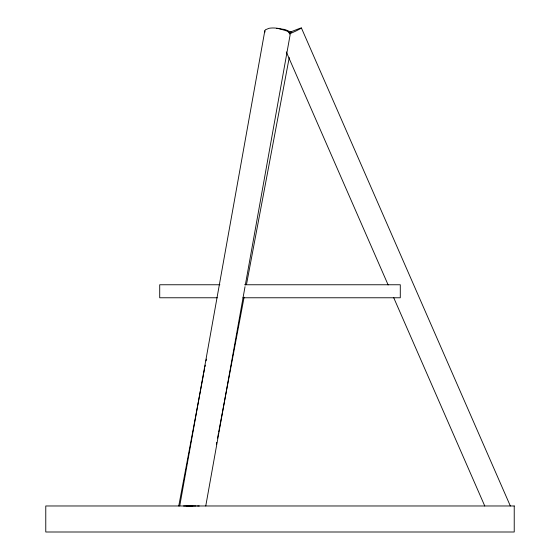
<?xml version="1.0" encoding="UTF-8"?>
<svg xmlns="http://www.w3.org/2000/svg" width="560" height="560" viewBox="0 0 560 560"><rect width="100%" height="100%" fill="white"/><g stroke="black" fill="none" stroke-linecap="round" stroke-linejoin="round"><path stroke-width="0.84" d="M179.732 505.974L264.817 30.821L265.454 29.757L269.08 28.294A14.119 5.201 10.2 0 1 278.264 28.385L286.993 31.052A10.99 4.046 10.2 0 1 290.143 34.727L245.336 284.97M205.758 505.974L245.028 286.692M178.752 505.974L203.497 374.591M203.819 372.876L204.631 368.578M204.953 366.863L205.275 365.148M206.087 360.85L206.409 359.135M216.426 444.122L216.748 442.407M217.56 438.109L218.365 433.811M218.687 432.096L244.097 297.22M246.519 284.34L289.24 57.547M183.54 505.974L189.007 505.96M196.112 505.974L189.098 505.967M189.273 505.953L189.679 505.967M186.235 505.974L188.573 505.967M219.856 284.76L159.712 284.76L159.712 297.773L217.28 297.773M244.601 284.76L400.288 284.76L400.288 297.773L242.893 297.773M197.54 505.974L199.248 505.974M190.253 505.967L192.745 505.974M276.78 28.392L284.879 29.484L291.557 32.347M301.42 28L510.335 505.974M286.3 51.933L388.15 284.956M393.75 297.773L484.757 505.974M289.31 33.964A10.99 0.532 -23.6 0 0 296.177 30.884L301.119 28.315A14.119 0.686 -23.6 0 0 299.831 28.35L293.076 30.968A10.99 0.532 -23.6 0 0 288.813 32.809M265.048 32.025A10.99 4.046 10.2 0 1 264.817 30.821M514.227 505.974L45.773 505.974L45.773 532L514.227 532L514.227 505.974"/></g></svg>
